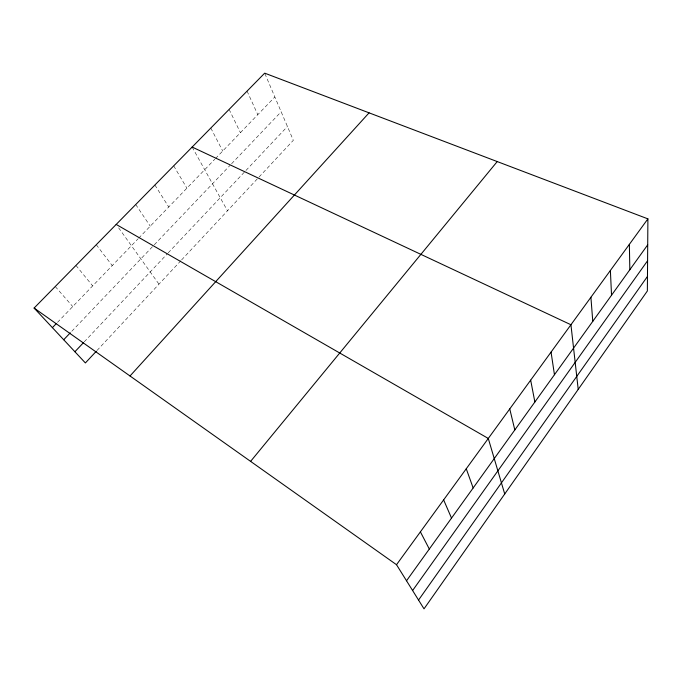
<?xml version="1.0" encoding="UTF-8"?>
<svg xmlns="http://www.w3.org/2000/svg" width="682" height="682" viewBox="0 0 682 682"><rect width="100%" height="100%" fill="white"/><g stroke="black" fill="none" stroke-linecap="round" stroke-linejoin="round"><path stroke-width="0.51" stroke-dasharray="3.41 2.56" d="M97.006 350.488L180.866 260.712M181.591 259.936L293.32 140.313L264.693 73.153M84.227 341.861L167.474 253.644M168.19 252.877L245.256 171.208M245.955 170.457L287.429 126.502M71.789 331.273L153.595 245.511M154.303 244.77L230.132 165.274M231.573 163.757L281.155 111.78M57.484 322.373L137.943 238.939M138.668 238.188L214.796 159.238M215.521 158.497L274.846 96.98M55.242 286.525L72.727 306.559M75.958 265.417L92.667 285.886M96.273 244.727L112.232 265.605M118.625 227.831L158.966 284.155M135.727 204.532L150.253 226.168M154.891 185.01L168.744 207.004M173.697 165.854L186.894 188.181M192.145 147.056L227.49 210.798M210.798 128.046L222.733 151.02M229.101 109.401L240.422 132.675M247.063 91.107L257.787 114.661"/><path stroke-width="1.02" d="M647.9 218.862L647.363 290.967L424.016 608.847L396.515 564.713L34.1 308.059L264.693 73.153L647.9 218.862L396.515 564.713M418.543 600.058L647.474 276.415M412.601 590.527L647.585 260.746M406.523 580.774L647.704 244.838M250.592 461.382L497.221 161.574M130.015 375.987L369.073 112.845M96.281 351.273L85.378 362.943L34.1 308.059M74.909 351.742L83.511 342.628M63.707 339.747L70.314 332.816M52.395 327.641L56.026 323.882M192.145 147.056L570.936 324.751L578.217 389.388M116.187 224.429L488.286 438.449L504.723 493.99M420.393 531.858L429.31 549.027M443.632 499.889L451.518 518.107M466.258 468.764L473.155 487.962M509.752 408.927L514.816 429.933M530.664 380.155L534.876 401.988M551.056 352.108L554.457 374.725M590.902 297.275L592.777 321.341M610.381 270.49L611.532 295.229M629.367 244.361L629.836 269.731"/></g></svg>
